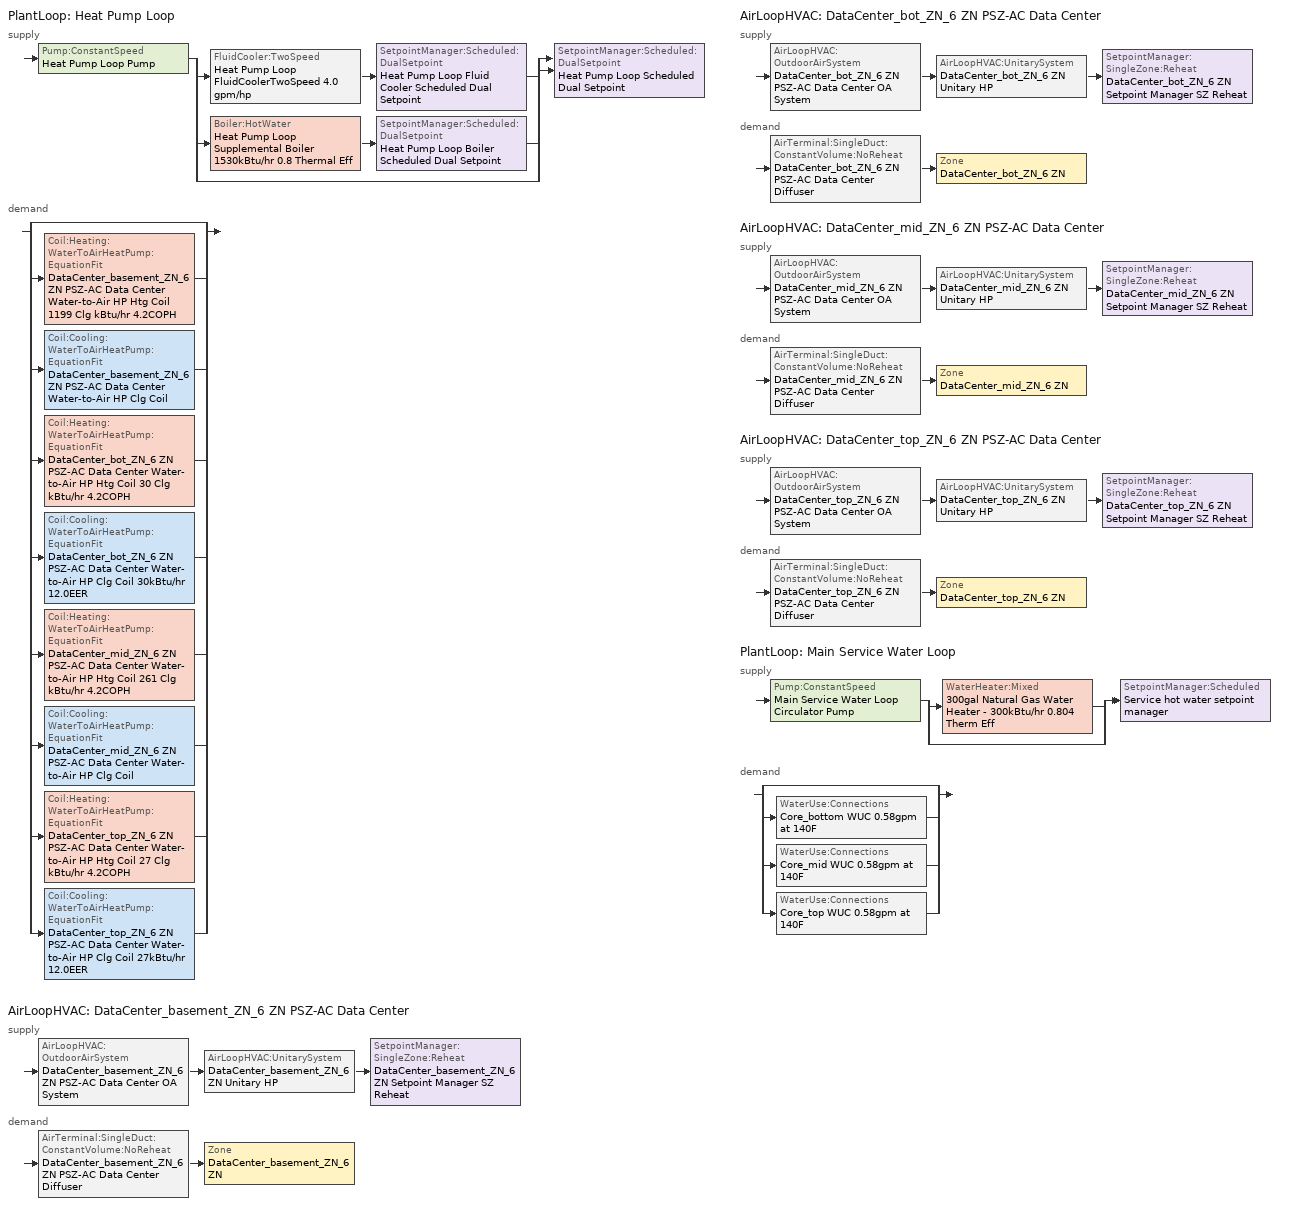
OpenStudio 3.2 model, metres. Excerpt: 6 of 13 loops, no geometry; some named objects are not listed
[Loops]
PlantLoop 'Heat Pump Loop'
 supply: Pump:ConstantSpeed 'Heat Pump Loop Pump' > split
  | FluidCooler:TwoSpeed 'Heat Pump Loop FluidCoolerTwoSpeed 4.0 gpm/hp' > SetpointManager:Scheduled:DualSetpoint 'Heat Pump Loop Fluid Cooler Scheduled Dual Setpoint'
  | Boiler:HotWater 'Heat Pump Loop Supplemental Boiler 1530kBtu/hr 0.8 Thermal Eff' > SetpointManager:Scheduled:DualSetpoint 'Heat Pump Loop Boiler Scheduled Dual Setpoint'
  | bypass
  join > SetpointManager:Scheduled:DualSetpoint 'Heat Pump Loop Scheduled Dual Setpoint'
 demand: split
  | bypass
  | Coil:Heating:WaterToAirHeatPump:EquationFit 'DataCenter_basement_ZN_6 ZN PSZ-AC Data Center Water-to-Air HP Htg Coil 1199 Clg kBtu/hr 4.2COPH'
  | Coil:Cooling:WaterToAirHeatPump:EquationFit 'DataCenter_basement_ZN_6 ZN PSZ-AC Data Center Water-to-Air HP Clg Coil'
  | Coil:Heating:WaterToAirHeatPump:EquationFit 'DataCenter_bot_ZN_6 ZN PSZ-AC Data Center Water-to-Air HP Htg Coil 30 Clg kBtu/hr 4.2COPH'
  | Coil:Cooling:WaterToAirHeatPump:EquationFit 'DataCenter_bot_ZN_6 ZN PSZ-AC Data Center Water-to-Air HP Clg Coil 30kBtu/hr 12.0EER'
  | Coil:Heating:WaterToAirHeatPump:EquationFit 'DataCenter_mid_ZN_6 ZN PSZ-AC Data Center Water-to-Air HP Htg Coil 261 Clg kBtu/hr 4.2COPH'
  | Coil:Cooling:WaterToAirHeatPump:EquationFit 'DataCenter_mid_ZN_6 ZN PSZ-AC Data Center Water-to-Air HP Clg Coil'
  | Coil:Heating:WaterToAirHeatPump:EquationFit 'DataCenter_top_ZN_6 ZN PSZ-AC Data Center Water-to-Air HP Htg Coil 27 Clg kBtu/hr 4.2COPH'
  | Coil:Cooling:WaterToAirHeatPump:EquationFit 'DataCenter_top_ZN_6 ZN PSZ-AC Data Center Water-to-Air HP Clg Coil 27kBtu/hr 12.0EER'
AirLoopHVAC 'DataCenter_basement_ZN_6 ZN PSZ-AC Data Center'
 supply: AirLoopHVAC:OutdoorAirSystem 'DataCenter_basement_ZN_6 ZN PSZ-AC Data Center OA System' > AirLoopHVAC:UnitarySystem 'DataCenter_basement_ZN_6 ZN Unitary HP' > SetpointManager:SingleZone:Reheat 'DataCenter_basement_ZN_6 ZN Setpoint Manager SZ Reheat'
 demand: AirTerminal:SingleDuct:ConstantVolume:NoReheat 'DataCenter_basement_ZN_6 ZN PSZ-AC Data Center Diffuser' > Zone 'DataCenter_basement_ZN_6 ZN'
AirLoopHVAC 'DataCenter_bot_ZN_6 ZN PSZ-AC Data Center'
 supply: AirLoopHVAC:OutdoorAirSystem 'DataCenter_bot_ZN_6 ZN PSZ-AC Data Center OA System' > AirLoopHVAC:UnitarySystem 'DataCenter_bot_ZN_6 ZN Unitary HP' > SetpointManager:SingleZone:Reheat 'DataCenter_bot_ZN_6 ZN Setpoint Manager SZ Reheat'
 demand: AirTerminal:SingleDuct:ConstantVolume:NoReheat 'DataCenter_bot_ZN_6 ZN PSZ-AC Data Center Diffuser' > Zone 'DataCenter_bot_ZN_6 ZN'
AirLoopHVAC 'DataCenter_mid_ZN_6 ZN PSZ-AC Data Center'
 supply: AirLoopHVAC:OutdoorAirSystem 'DataCenter_mid_ZN_6 ZN PSZ-AC Data Center OA System' > AirLoopHVAC:UnitarySystem 'DataCenter_mid_ZN_6 ZN Unitary HP' > SetpointManager:SingleZone:Reheat 'DataCenter_mid_ZN_6 ZN Setpoint Manager SZ Reheat'
 demand: AirTerminal:SingleDuct:ConstantVolume:NoReheat 'DataCenter_mid_ZN_6 ZN PSZ-AC Data Center Diffuser' > Zone 'DataCenter_mid_ZN_6 ZN'
AirLoopHVAC 'DataCenter_top_ZN_6 ZN PSZ-AC Data Center'
 supply: AirLoopHVAC:OutdoorAirSystem 'DataCenter_top_ZN_6 ZN PSZ-AC Data Center OA System' > AirLoopHVAC:UnitarySystem 'DataCenter_top_ZN_6 ZN Unitary HP' > SetpointManager:SingleZone:Reheat 'DataCenter_top_ZN_6 ZN Setpoint Manager SZ Reheat'
 demand: AirTerminal:SingleDuct:ConstantVolume:NoReheat 'DataCenter_top_ZN_6 ZN PSZ-AC Data Center Diffuser' > Zone 'DataCenter_top_ZN_6 ZN'
PlantLoop 'Main Service Water Loop'
 supply: Pump:ConstantSpeed 'Main Service Water Loop Circulator Pump' > split
  | WaterHeater:Mixed '300gal Natural Gas Water Heater - 300kBtu/hr 0.804 Therm Eff'
  | bypass
  join > SetpointManager:Scheduled 'Service hot water setpoint manager'
 demand: split
  | bypass
  | WaterUse:Connections 'Core_bottom WUC 0.58gpm at 140F'
  | WaterUse:Connections 'Core_mid WUC 0.58gpm at 140F'
  | WaterUse:Connections 'Core_top WUC 0.58gpm at 140F'
[Sizing:Zone] Zone Cooling Design Supply Air Temperature Input Method=SupplyAirTemperature; Zone Cooling Design Supply Air Temperature {C}=12.7778; Zone Cooling Design Supply Air Temperature Difference {deltaC}=11.11; Zone Heating Design Supply Air Temperature Input Method=SupplyAirTemperature; Zone Heating Design Supply Air Temperature Difference {deltaC}=11.11; Zone Cooling Design Supply Air Humidity Ratio {kg-H2O/kg-air}=0.0085; Zone Heating Design Supply Air Humidity Ratio {kg-H2O/kg-air}=0.008; Heating Design Air Flow Method=DesignDay; Account for Dedicated Outdoor Air System=No; Dedicated Outdoor Air System Control Strategy=NeutralSupplyAir; Dedicated Outdoor Air Low Setpoint Temperature for Design {C}=autosize; Dedicated Outdoor Air High Setpoint Temperature for Design {C}=autosize
Name | Zone Heating Design Supply Air Temperature {C} | Cooling Design Air Flow Method
Basement ZN | 50 | DesignDayWithLimit
DataCenter_basement_ZN_6 ZN; DataCenter_bot_ZN_6 ZN; DataCenter_mid_ZN_6 ZN; DataCenter_top_ZN_6 ZN | 40 | DesignDay
[Zone equipment]
DataCenter_basement_ZN_6 ZN: DataCenter_basement_ZN_6 ZN PSZ-AC Data Center Diffuser
DataCenter_bot_ZN_6 ZN: DataCenter_bot_ZN_6 ZN PSZ-AC Data Center Diffuser
DataCenter_mid_ZN_6 ZN: DataCenter_mid_ZN_6 ZN PSZ-AC Data Center Diffuser
DataCenter_top_ZN_6 ZN: DataCenter_top_ZN_6 ZN PSZ-AC Data Center Diffuser
[PlantLoop] Minimum Loop Temperature {C}=10; Plant Loop Volume {m3}=Autocalculate
Name | Fluid Type | Glycol Concentration | Maximum Loop Temperature {C} | Load Distribution Scheme
Heat Pump Loop | EthyleneGlycol | 40 | 35 | SequentialLoad
Main Service Water Loop |  | 0 | 60 | Optimal
[Sizing:Plant] Loop Type=Heating; Sizing Option=NonCoincident; Zone Timesteps in Averaging Window=1; Coincident Sizing Factor Mode=None
Name | Design Loop Exit Temperature {C} | Loop Design Temperature Difference {deltaC}
Heat Pump Loop | 39 | 11
Main Service Water Loop | 60 | 5
[SetpointManager:Scheduled]
Service hot water setpoint manager: Control Variable=Temperature; Schedule=Service Water Loop Temp - 140F; Setpoint Node or NodeList=Main Service Water Loop Supply Outlet Node
[Boiler:HotWater]
Heat Pump Loop Supplemental Boiler 1530kBtu/hr 0.8 Thermal Eff: Fuel Type=NaturalGas; Nominal Thermal Efficiency=0.8; Efficiency Curve Temperature Evaluation Variable=LeavingBoiler; Normalized Boiler Efficiency Curve=Boiler with No Minimum Turndown; Minimum Part Load Ratio=0; Maximum Part Load Ratio=1.2; Optimum Part Load Ratio=1; Water Outlet Upper Temperature Limit {C}=95; Boiler Flow Mode=ConstantFlow; Parasitic Electric Load {W}=0; Sizing Factor=1
[Pump:ConstantSpeed] Rated Flow Rate {m3/s}=autosize; Rated Power Consumption {W}=autosize; Fraction of Motor Inefficiencies to Fluid Stream=0; Pump Control Type=Intermittent; Design Power Sizing Method=PowerPerFlowPerPressure; Design Electric Power per Unit Flow Rate {W/(m3/s)}=348701.1; Design Shaft Power per Unit Flow Rate per Unit Head {W-s/m3-Pa}=1.28205
Name | Rated Pump Head {Pa} | Motor Efficiency
Heat Pump Loop Pump | 179344 | 0.895
Main Service Water Loop Circulator Pump | 29891 | 0.855
[AirLoopHVAC] Availability Schedule=Always On Discrete; Design Supply Air Flow Rate {m3/s}=autosize; Design Return Air Flow Fraction of Supply Air Flow=1
DataCenter_basement_ZN_6 ZN PSZ-AC Data Center; DataCenter_bot_ZN_6 ZN PSZ-AC Data Center; DataCenter_mid_ZN_6 ZN PSZ-AC Data Center; DataCenter_top_ZN_6 ZN PSZ-AC Data Center
[Sizing:System] Type of Load to Size On=Sensible; Design Outdoor Air Flow Rate {m3/s}=Autosize; Central Heating Maximum System Air Flow Ratio=1; Preheat Design Temperature {C}=7.22222; Preheat Design Humidity Ratio {kg-H2O/kg-Air}=0.008; Precool Design Temperature {C}=12.7778; Precool Design Humidity Ratio {kg-H2O/kg-Air}=0.008; Central Cooling Design Supply Air Temperature {C}=12.7778; Central Heating Design Supply Air Temperature {C}=40; Sizing Option=Coincident; 100% Outdoor Air in Cooling=No; 100% Outdoor Air in Heating=No; Central Cooling Design Supply Air Humidity Ratio {kg-H2O/kg-Air}=0.0085; Central Heating Design Supply Air Humidity Ratio {kg-H2O/kg-Air}=0.008; Cooling Design Air Flow Method=DesignDay; Cooling Design Air Flow Rate {m3/s}=0; Heating Design Air Flow Method=DesignDay; Heating Design Air Flow Rate {m3/s}=0; System Outdoor Air Method=ZoneSum; Zone Maximum Outdoor Air Fraction=1; Cooling Supply Air Flow Rate Per Floor Area {m3/s-m2}=0.00996765; Cooling Fraction of Autosized Cooling Supply Air Flow Rate=1; Cooling Supply Air Flow Rate Per Unit Cooling Capacity {m3/s-W}=3.94755e-05; Heating Supply Air Flow Rate Per Floor Area {m3/s-m2}=0.00996765; Heating Fraction of Autosized Heating Supply Air Flow Rate=1; Heating Fraction of Autosized Cooling Supply Air Flow Rate=1; Heating Supply Air Flow Rate Per Unit Heating Capacity {m3/s-W}=3.15882e-05; Cooling Design Capacity Method=CoolingDesignCapacity; Cooling Design Capacity {W}=autosize; Cooling Design Capacity Per Floor Area {W/m2}=234.7; Fraction of Autosized Cooling Design Capacity=1; Heating Design Capacity Method=HeatingDesignCapacity; Heating Design Capacity {W}=autosize; Heating Design Capacity Per Floor Area {W/m2}=157; Fraction of Autosized Heating Design Capacity=1; Central Cooling Capacity Control Method=OnOff
DataCenter_basement_ZN_6 ZN PSZ-AC Data Center; DataCenter_bot_ZN_6 ZN PSZ-AC Data Center; DataCenter_mid_ZN_6 ZN PSZ-AC Data Center; DataCenter_top_ZN_6 ZN PSZ-AC Data Center
[Controller:OutdoorAir] Minimum Outdoor Air Flow Rate {m3/s}=autosize; Maximum Outdoor Air Flow Rate {m3/s}=Autosize; Economizer Control Action Type=ModulateFlow; Lockout Type=LockoutWithHeating; Minimum Limit Type=FixedMinimum; High Humidity Control=No; Heat Recovery Bypass Control Type=BypassWhenWithinEconomizerLimits
Name | Economizer Control Type | Minimum Outdoor Air Schedule | Controller Mechanical Ventilation | Economizer Maximum Limit Dry-Bulb Temperature {C} | Economizer Maximum Limit Enthalpy {J/kg}
DataCenter_basement_ZN_6 ZN PSZ-AC Data Center OA System Controller | DifferentialDryBulb | DataCenter_basement_ZN_6 ZN PSZ-AC Data Center Occ Sch | Controller Mechanical Ventilation 1
DataCenter_bot_ZN_6 ZN PSZ-AC Data Center OA System Controller | NoEconomizer | DataCenter_bot_ZN_6 ZN PSZ-AC Data Center Occ Sch | Controller Mechanical Ventilation 2 | 28 | 64000
DataCenter_mid_ZN_6 ZN PSZ-AC Data Center OA System Controller | NoEconomizer | DataCenter_mid_ZN_6 ZN PSZ-AC Data Center Occ Sch | Controller Mechanical Ventilation 3 | 28 | 64000
DataCenter_top_ZN_6 ZN PSZ-AC Data Center OA System Controller | NoEconomizer | DataCenter_top_ZN_6 ZN PSZ-AC Data Center Occ Sch | Controller Mechanical Ventilation 4 | 28 | 64000
[Controller:MechanicalVentilation] Availability Schedule=Always On Discrete
Controller Mechanical Ventilation 1; Controller Mechanical Ventilation 2; Controller Mechanical Ventilation 3; Controller Mechanical Ventilation 4
[AirLoopHVAC:OutdoorAirSystem]
Name | Controller
DataCenter_basement_ZN_6 ZN PSZ-AC Data Center OA System | DataCenter_basement_ZN_6 ZN PSZ-AC Data Center OA System Controller
DataCenter_bot_ZN_6 ZN PSZ-AC Data Center OA System | DataCenter_bot_ZN_6 ZN PSZ-AC Data Center OA System Controller
DataCenter_mid_ZN_6 ZN PSZ-AC Data Center OA System | DataCenter_mid_ZN_6 ZN PSZ-AC Data Center OA System Controller
DataCenter_top_ZN_6 ZN PSZ-AC Data Center OA System | DataCenter_top_ZN_6 ZN PSZ-AC Data Center OA System Controller
[SetpointManager:Scheduled:DualSetpoint] High Setpoint Schedule=Heat Pump Loop High Temp - 87F; Low Setpoint Schedule=Heat Pump Loop Low Temp - 67F
Name | Setpoint Node or NodeList
Heat Pump Loop Scheduled Dual Setpoint | Heat Pump Loop Supply Outlet Node
Heat Pump Loop Fluid Cooler Scheduled Dual Setpoint | Heat Pump Loop FluidCoolerTwoSpeed 4.0 gpm/hp Outlet Water Node
Heat Pump Loop Boiler Scheduled Dual Setpoint | Heat Pump Loop Supplemental Boiler 1530kBtu/hr 0.8 Thermal Eff Outlet Water Node
[FluidCooler:TwoSpeed]
Heat Pump Loop FluidCoolerTwoSpeed 4.0 gpm/hp: Performance Input Method=UFactorTimesAreaAndDesignWaterFlowRate; High Fan Speed U-factor Times Area Value {W/K}=autosize; Low Fan Speed U-factor Times Area Value {W/K}=autosize; Low Fan Speed U-Factor Times Area Sizing Factor=0.6; High Speed Nominal Capacity {W}=58601; Low Speed Nominal Capacity {W}=28601; Low Speed Nominal Capacity Sizing Factor=0.5; Design Entering Water Temperature {C}=51.67; Design Entering Air Temperature {C}=35; Design Entering Air Wet-bulb Temperature {C}=25.6; Design Water Flow Rate {m3/s}=autosize; High Fan Speed Air Flow Rate {m3/s}=autosize; High Fan Speed Fan Power {W}=30758.4; Low Fan Speed Air Flow Rate {m3/s}=autosize; Low Fan Speed Air Flow Rate Sizing Factor=0.5; Low Fan Speed Fan Power {W}=9227.52; Low Fan Speed Fan Power Sizing Factor=0.16
[SetpointManager:SingleZone:Reheat] Minimum Supply Air Temperature {C}=12.7778; Maximum Supply Air Temperature {C}=40
Name | Control Zone | Setpoint Node or NodeList
DataCenter_basement_ZN_6 ZN Setpoint Manager SZ Reheat | DataCenter_basement_ZN_6 ZN | DataCenter_basement_ZN_6 ZN PSZ-AC Data Center Supply Outlet Node
DataCenter_bot_ZN_6 ZN Setpoint Manager SZ Reheat | DataCenter_bot_ZN_6 ZN | DataCenter_bot_ZN_6 ZN PSZ-AC Data Center Supply Outlet Node
DataCenter_mid_ZN_6 ZN Setpoint Manager SZ Reheat | DataCenter_mid_ZN_6 ZN | DataCenter_mid_ZN_6 ZN PSZ-AC Data Center Supply Outlet Node
DataCenter_top_ZN_6 ZN Setpoint Manager SZ Reheat | DataCenter_top_ZN_6 ZN | DataCenter_top_ZN_6 ZN PSZ-AC Data Center Supply Outlet Node
[Fan:OnOff] Availability Schedule=Always On Discrete; Maximum Flow Rate {m3/s}=autosize; Motor In Airstream Fraction=1
Name | Fan Total Efficiency | Pressure Rise {Pa} | Motor Efficiency | Fan Power Ratio Function of Speed Ratio Curve | Fan Efficiency Ratio Function of Speed Ratio Curve
DataCenter_basement_ZN_6 ZN PSZ-AC Data Center Fan | 0.61165 | 1018.77 | 0.941 | Fan On Off Power Curve | Fan On Off Efficiency Curve
DataCenter_bot_ZN_6 ZN PSZ-AC Data Center Fan | 0.55575 | 622.722 | 0.855 | Fan On Off Power Curve 1 | Fan On Off Efficiency Curve 1
DataCenter_mid_ZN_6 ZN PSZ-AC Data Center Fan | 0.59605 | 1018.77 | 0.917 | Fan On Off Power Curve 2 | Fan On Off Efficiency Curve 2
DataCenter_top_ZN_6 ZN PSZ-AC Data Center Fan | 0.55575 | 622.722 | 0.855 | Fan On Off Power Curve 3 | Fan On Off Efficiency Curve 3
[Coil:Heating:WaterToAirHeatPump:EquationFit] Rated Heating Coefficient of Performance {W/W}=4.2
Name | Heating Capacity Curve | Heating Power Consumption Curve
DataCenter_basement_ZN_6 ZN PSZ-AC Data Center Water-to-Air HP Htg Coil 1199 Clg kBtu/hr 4.2COPH | Curve Quad Linear 1 | Curve Quad Linear 2
DataCenter_bot_ZN_6 ZN PSZ-AC Data Center Water-to-Air HP Htg Coil 30 Clg kBtu/hr 4.2COPH | Curve Quad Linear 4 | Curve Quad Linear 5
DataCenter_mid_ZN_6 ZN PSZ-AC Data Center Water-to-Air HP Htg Coil 261 Clg kBtu/hr 4.2COPH | Curve Quad Linear 7 | Curve Quad Linear 8
DataCenter_top_ZN_6 ZN PSZ-AC Data Center Water-to-Air HP Htg Coil 27 Clg kBtu/hr 4.2COPH | Curve Quad Linear 10 | Curve Quad Linear 11
[Coil:Cooling:WaterToAirHeatPump:EquationFit]
Name | Rated Cooling Coefficient of Performance {W/W} | Total Cooling Capacity Curve | Sensible Cooling Capacity Curve | Cooling Power Consumption Curve
DataCenter_basement_ZN_6 ZN PSZ-AC Data Center Water-to-Air HP Clg Coil | 3.4 | TotCoolCapCurve | Curve Quint Linear 1 | Curve Quad Linear 3
DataCenter_bot_ZN_6 ZN PSZ-AC Data Center Water-to-Air HP Clg Coil 30kBtu/hr 12.0EER | 4.13178 | TotCoolCapCurve 1 | Curve Quint Linear 2 | Curve Quad Linear 6
DataCenter_mid_ZN_6 ZN PSZ-AC Data Center Water-to-Air HP Clg Coil | 3.4 | TotCoolCapCurve 2 | Curve Quint Linear 3 | Curve Quad Linear 9
DataCenter_top_ZN_6 ZN PSZ-AC Data Center Water-to-Air HP Clg Coil 27kBtu/hr 12.0EER | 4.13178 | TotCoolCapCurve 3 | Curve Quint Linear 4 | Curve Quad Linear 12
[Coil:Heating:Electric] Availability Schedule=Always On Discrete; Efficiency=1
DataCenter_basement_ZN_6 ZN PSZ-AC Data Center Electric Backup Htg Coil; DataCenter_bot_ZN_6 ZN PSZ-AC Data Center Electric Backup Htg Coil; DataCenter_mid_ZN_6 ZN PSZ-AC Data Center Electric Backup Htg Coil; DataCenter_top_ZN_6 ZN PSZ-AC Data Center Electric Backup Htg Coil
[AirLoopHVAC:UnitarySystem] Control Type=Load; Dehumidification Control Type=None; Fan Placement=BlowThrough; Supply Air Fan Operating Mode Schedule=Always On Discrete; DX Heating Coil Sizing Ratio=1; Use DOAS DX Cooling Coil=No; DOAS DX Cooling Coil Leaving Minimum Air Temperature {C}=2; Latent Load Control=SensibleOnlyLoadControl; Supply Air Flow Rate During Cooling Operation {m3/s}=Autosize; Supply Air Flow Rate During Heating Operation {m3/s}=Autosize; Supply Air Flow Rate When No Cooling or Heating is Required {m3/s}=Autosize; Maximum Supply Air Temperature {C}=80; Maximum Outdoor Dry-Bulb Temperature for Supplemental Heater Operation {C}=4.44444; Maximum Cycling Rate {cycles/hr}=2.5; Heat Pump Time Constant {s}=60; Fraction of On-Cycle Power Use=0.01; Heat Pump Fan Delay Time {s}=60; Ancilliary On-Cycle Electric Power {W}=0; Ancilliary Off-Cycle Electric Power {W}=0
Name | Controlling Zone or Thermostat Location | Supply Fan | Heating Coil | Cooling Coil | Supplemental Heating Coil
DataCenter_basement_ZN_6 ZN Unitary HP | DataCenter_basement_ZN_6 ZN | DataCenter_basement_ZN_6 ZN PSZ-AC Data Center Fan | DataCenter_basement_ZN_6 ZN PSZ-AC Data Center Water-to-Air HP Htg Coil 1199 Clg kBtu/hr 4.2COPH | DataCenter_basement_ZN_6 ZN PSZ-AC Data Center Water-to-Air HP Clg Coil | DataCenter_basement_ZN_6 ZN PSZ-AC Data Center Electric Backup Htg Coil
DataCenter_bot_ZN_6 ZN Unitary HP | DataCenter_bot_ZN_6 ZN | DataCenter_bot_ZN_6 ZN PSZ-AC Data Center Fan | DataCenter_bot_ZN_6 ZN PSZ-AC Data Center Water-to-Air HP Htg Coil 30 Clg kBtu/hr 4.2COPH | DataCenter_bot_ZN_6 ZN PSZ-AC Data Center Water-to-Air HP Clg Coil 30kBtu/hr 12.0EER | DataCenter_bot_ZN_6 ZN PSZ-AC Data Center Electric Backup Htg Coil
DataCenter_mid_ZN_6 ZN Unitary HP | DataCenter_mid_ZN_6 ZN | DataCenter_mid_ZN_6 ZN PSZ-AC Data Center Fan | DataCenter_mid_ZN_6 ZN PSZ-AC Data Center Water-to-Air HP Htg Coil 261 Clg kBtu/hr 4.2COPH | DataCenter_mid_ZN_6 ZN PSZ-AC Data Center Water-to-Air HP Clg Coil | DataCenter_mid_ZN_6 ZN PSZ-AC Data Center Electric Backup Htg Coil
DataCenter_top_ZN_6 ZN Unitary HP | DataCenter_top_ZN_6 ZN | DataCenter_top_ZN_6 ZN PSZ-AC Data Center Fan | DataCenter_top_ZN_6 ZN PSZ-AC Data Center Water-to-Air HP Htg Coil 27 Clg kBtu/hr 4.2COPH | DataCenter_top_ZN_6 ZN PSZ-AC Data Center Water-to-Air HP Clg Coil 27kBtu/hr 12.0EER | DataCenter_top_ZN_6 ZN PSZ-AC Data Center Electric Backup Htg Coil
[AirTerminal:SingleDuct:ConstantVolume:NoReheat] Availability Schedule=Always On Discrete; Maximum Air Flow Rate {m3/s}=AutoSize
DataCenter_basement_ZN_6 ZN PSZ-AC Data Center Diffuser; DataCenter_bot_ZN_6 ZN PSZ-AC Data Center Diffuser; DataCenter_mid_ZN_6 ZN PSZ-AC Data Center Diffuser; DataCenter_top_ZN_6 ZN PSZ-AC Data Center Diffuser
[WaterHeater:Mixed]
300gal Natural Gas Water Heater - 300kBtu/hr 0.804 Therm Eff: Tank Volume {m3}=1.13562; Setpoint Temperature Schedule=Service Water Loop Temp - 140F; Deadband Temperature Difference {deltaC}=2; Maximum Temperature Limit {C}=60; Heater Control Type=Cycle; Heater Maximum Capacity {W}=87921.3; Heater Fuel Type=NaturalGas; Heater Thermal Efficiency=0.803984; Off Cycle Parasitic Fuel Consumption Rate {W}=8146.58; Off Cycle Parasitic Fuel Type=NaturalGas; Off Cycle Parasitic Heat Fraction to Tank=0; On Cycle Parasitic Fuel Consumption Rate {W}=8146.58; On Cycle Parasitic Fuel Type=NaturalGas; On Cycle Parasitic Heat Fraction to Tank=0; Ambient Temperature Indicator=ThermalZone; Ambient Temperature Thermal Zone=Basement ZN; Off Cycle Loss Coefficient to Ambient Temperature {W/K}=11.2595; On Cycle Loss Coefficient to Ambient Temperature {W/K}=11.2595; Use Side Effectiveness=1; Source Side Effectiveness=1; Use Side Design Flow Rate {m3/s}=autosize; Source Side Design Flow Rate {m3/s}=autosize; Indirect Water Heating Recovery Time {hr}=1.5; Source Side Flow Control Mode=IndirectHeatPrimarySetpoint
[WaterHeater:Sizing]
300gal Natural Gas Water Heater - 300kBtu/hr 0.804 Therm Eff: Design Mode=PeakDraw; Time Storage Can Meet Peak Draw {hr}=0.538503; Time for Tank Recovery {hr}=0; Nominal Tank Volume for Autosizing Plant Connections {m3}=1
[WaterUse:Connections] Drain Water Heat Exchanger Type=None; Drain Water Heat Exchanger Destination=Plant
Name | Water Use Equipment Name 1
Core_bottom WUC 0.58gpm at 140F | Core_bottom Service Water Use 0.58gpm at 140F
Core_mid WUC 0.58gpm at 140F | Core_mid Service Water Use 0.58gpm at 140F
Core_top WUC 0.58gpm at 140F | Core_top Service Water Use 0.58gpm at 140F
[WaterUse:Equipment:Definition] Peak Flow Rate {m3/s}=3.65923e-05; Sensible Fraction Schedule=Fraction Sensible - 0.2; Latent Fraction Schedule=Fraction Latent - 0.05
Name | Target Temperature Schedule
Main Service Water Use Def 0.58gpm | Mixed Water At Faucet Temp - 140F
Main Service Water Use Def 0.58gpm 1 | Mixed Water At Faucet Temp - 140F 1
Main Service Water Use Def 0.58gpm 2 | Mixed Water At Faucet Temp - 140F 2
[WaterUse:Equipment] Flow Rate Fraction Schedule=OfficeLarge BLDG_SWH_SCH
Name | Water Use Equipment Definition | Space
Core_bottom Service Water Use 0.58gpm at 140F | Main Service Water Use Def 0.58gpm | Core_bottom
Core_mid Service Water Use 0.58gpm at 140F | Main Service Water Use Def 0.58gpm 1 | Core_mid
Core_top Service Water Use 0.58gpm at 140F | Main Service Water Use Def 0.58gpm 2 | Core_top
[Schedule:Constant]
Always On Discrete: Value=1
[Schedule:Ruleset]
Name | Default Day Schedule | Summer Design Day Schedule | Winter Design Day Schedule
Heat Pump Loop High Temp - 87F | Heat Pump Loop High Temp - 87F Default
Heat Pump Loop Low Temp - 67F | Heat Pump Loop Low Temp - 67F Default
Service Water Loop Temp - 140F | Service Water Loop Temp - 140F Default
Fraction Sensible - 0.2 | Fraction Sensible - 0.2 Default
Fraction Latent - 0.05 | Fraction Latent - 0.05 Default
Mixed Water At Faucet Temp - 140F | Mixed Water At Faucet Temp - 140F Default
OfficeLarge BLDG_SWH_SCH | OfficeLarge BLDG_SWH_SCH Default | OfficeLarge BLDG_SWH_SCH Summer Design Day | OfficeLarge BLDG_SWH_SCH Winter Design Day
Mixed Water At Faucet Temp - 140F 1 | Mixed Water At Faucet Temp - 140F Default 1
Mixed Water At Faucet Temp - 140F 2 | Mixed Water At Faucet Temp - 140F Default 2
DataCenter_basement_ZN_6 ZN PSZ-AC Data Center Occ Sch | DataCenter_basement_ZN_6 ZN PSZ-AC Data Center Occ Sch Default | DataCenter_basement_ZN_6 ZN PSZ-AC Data Center Occ Sch Summer Design Day | DataCenter_basement_ZN_6 ZN PSZ-AC Data Center Occ Sch Winter Design Day
DataCenter_bot_ZN_6 ZN PSZ-AC Data Center Occ Sch | DataCenter_bot_ZN_6 ZN PSZ-AC Data Center Occ Sch Default | DataCenter_bot_ZN_6 ZN PSZ-AC Data Center Occ Sch Summer Design Day | DataCenter_bot_ZN_6 ZN PSZ-AC Data Center Occ Sch Winter Design Day
DataCenter_mid_ZN_6 ZN PSZ-AC Data Center Occ Sch | DataCenter_mid_ZN_6 ZN PSZ-AC Data Center Occ Sch Default | DataCenter_mid_ZN_6 ZN PSZ-AC Data Center Occ Sch Summer Design Day | DataCenter_mid_ZN_6 ZN PSZ-AC Data Center Occ Sch Winter Design Day
DataCenter_top_ZN_6 ZN PSZ-AC Data Center Occ Sch | DataCenter_top_ZN_6 ZN PSZ-AC Data Center Occ Sch Default | DataCenter_top_ZN_6 ZN PSZ-AC Data Center Occ Sch Summer Design Day | DataCenter_top_ZN_6 ZN PSZ-AC Data Center Occ Sch Winter Design Day
[Schedule:Day]
Heat Pump Loop High Temp - 87F Default: 24, 0, 30.5556
Heat Pump Loop Low Temp - 67F Default: 24, 0, 19.4444
Service Water Loop Temp - 140F Default; Mixed Water At Faucet Temp - 140F Default; Mixed Water At Faucet Temp - 140F Default 1; Mixed Water At Faucet Temp - 140F Default 2: 24, 0, 60
Fraction Sensible - 0.2 Default: 24, 0, 0.2
Fraction Latent - 0.05 Default: 24, 0, 0.05
OfficeLarge BLDG_SWH_SCH Default: 6, 0, 0, 7, 0, 0.07, 11, 0, 0.04, 13, 0, 0.06, 14, 0, 0.09, 15, 0, 0.06, 21, 0, 0.04, 22, 0, 0.07, 24, 0, 0.04
OfficeLarge BLDG_SWH_SCH Summer Design Day; OfficeLarge BLDG_SWH_SCH SmrDsn|Wkdy Day: 6, 0, 0, 7, 0, 0.07, 8, 0, 0.19, 9, 0, 0.35, 10, 0, 0.38, 11, 0, 0.39, 12, 0, 0.47, 13, 0, 0.57, 14, 0, 0.54, 15, 0, 0.34, 16, 0, 0.33, 17, 0, 0.44, 18, 0, 0.26, 19, 0, 0.21, 20, 0, 0.15, 21, 0, 0.17, 22, 0, 0.08, 24, 0, 0.05
OfficeLarge BLDG_SWH_SCH Winter Design Day; OfficeLarge BLDG_SWH_SCH WntrDsn|Sat Day: 6, 0, 0, 7, 0, 0.07, 8, 0, 0.11, 9, 0, 0.15, 10, 0, 0.21, 11, 0, 0.19, 12, 0, 0.23, 13, 0, 0.2, 14, 0, 0.19, 15, 0, 0.15, 16, 0, 0.13, 17, 0, 0.14, 21, 0, 0.07, 22, 0, 0.09, 24, 0, 0.05
DataCenter_basement_ZN_6 ZN PSZ-AC Data Center Occ Sch Default; DataCenter_bot_ZN_6 ZN PSZ-AC Data Center Occ Sch Default; DataCenter_mid_ZN_6 ZN PSZ-AC Data Center Occ Sch Default; DataCenter_top_ZN_6 ZN PSZ-AC Data Center Occ Sch Default: 24, 0, 0
DataCenter_basement_ZN_6 ZN PSZ-AC Data Center Occ Sch Winter Design Day; DataCenter_basement_ZN_6 ZN PSZ-AC Data Center Occ Sch Summer Design Day; DataCenter_bot_ZN_6 ZN PSZ-AC Data Center Occ Sch Winter Design Day; DataCenter_bot_ZN_6 ZN PSZ-AC Data Center Occ Sch Summer Design Day; DataCenter_mid_ZN_6 ZN PSZ-AC Data Center Occ Sch Winter Design Day; DataCenter_mid_ZN_6 ZN PSZ-AC Data Center Occ Sch Summer Design Day; DataCenter_top_ZN_6 ZN PSZ-AC Data Center Occ Sch Winter Design Day; DataCenter_top_ZN_6 ZN PSZ-AC Data Center Occ Sch Summer Design Day: 24, 0, 1
[Schedule:Rule] Schedule Ruleset=OfficeLarge BLDG_SWH_SCH; Date Specification Type=DateRange; Start Month=1; Start Day=1; End Month=12; End Day=31
Name | Rule Order | Day Schedule | Apply Monday | Apply Tuesday | Apply Wednesday | Apply Thursday | Apply Friday | Apply Saturday
Schedule Rule 31 | 1 | OfficeLarge BLDG_SWH_SCH SmrDsn|Wkdy Day | Yes | Yes | Yes | Yes | Yes
Schedule Rule 32 | 0 | OfficeLarge BLDG_SWH_SCH WntrDsn|Sat Day |  |  |  |  |  | Yes
[Curve:Cubic] Minimum Value of x=0
Name | Coefficient1 Constant | Coefficient2 x | Coefficient3 x**2 | Coefficient4 x**3 | Maximum Value of x
Fan On Off Efficiency Curve; Fan On Off Efficiency Curve 1; Fan On Off Efficiency Curve 2; Fan On Off Efficiency Curve 3 | 1 | 0 | 0 | 0 | 1
Boiler with No Minimum Turndown | 0.7463 | 1.3196 | -2.2154 | 1.1674 | 1.3
[Curve:Exponent] Coefficient1 Constant=1; Coefficient2 Constant=0; Coefficient3 Constant=0; Minimum Value of x=0; Maximum Value of x=1
Fan On Off Power Curve; Fan On Off Power Curve 1; Fan On Off Power Curve 2; Fan On Off Power Curve 3
[Curve:QuadLinear] Minimum Value of w {BasedOnField A2}=-100; Maximum Value of w {BasedOnField A2}=100; Minimum Value of x {BasedOnField A3}=-100; Maximum Value of x {BasedOnField A3}=100; Minimum Value of y {BasedOnField A4}=0; Maximum Value of y {BasedOnField A4}=100; Minimum Value of z {BasedOnField A5}=0; Maximum Value of z {BasedOnField A5}=100
Name | Coefficient1 Constant | Coefficient2 w | Coefficient3 x | Coefficient4 y | Coefficient5 z
Curve Quad Linear 1; Curve Quad Linear 4; Curve Quad Linear 7; Curve Quad Linear 10 | 0.237847 | -3.35824 | 3.8064 | 0.1792 | 0.128607
Curve Quad Linear 2; Curve Quad Linear 5; Curve Quad Linear 8; Curve Quad Linear 11 | -3.79176 | 3.38799 | 1.50226 | -0.177654 | -0.10308
TotCoolCapCurve; TotCoolCapCurve 1; TotCoolCapCurve 2; TotCoolCapCurve 3 | -4.30267 | 7.18537 | -2.23947 | 0.139996 | 0.10266
Curve Quad Linear 3; Curve Quad Linear 6; Curve Quad Linear 9; Curve Quad Linear 12 | -5.67776 | 0.438988 | 5.84528 | 0.141606 | -0.168728
[Curve:QuintLinear] Coefficient1 Constant=6.00194; Coefficient2 v=22.6301; Coefficient3 w=-26.7961; Coefficient4 x=-1.72375; Coefficient5 y=0.490645; Coefficient6 z=0.0693119; Minimum Value of v {BasedOnField A2}=-100; Maximum Value of v {BasedOnField A2}=100; Minimum Value of w {BasedOnField A2}=-100; Maximum Value of w {BasedOnField A2}=100; Minimum Value of x {BasedOnField A3}=-100; Maximum Value of x {BasedOnField A3}=100; Minimum Value of y {BasedOnField A4}=0; Maximum Value of y {BasedOnField A4}=100; Minimum Value of z {BasedOnField A5}=0; Maximum Value of z {BasedOnField A5}=100
Curve Quint Linear 1; Curve Quint Linear 2; Curve Quint Linear 3; Curve Quint Linear 4
